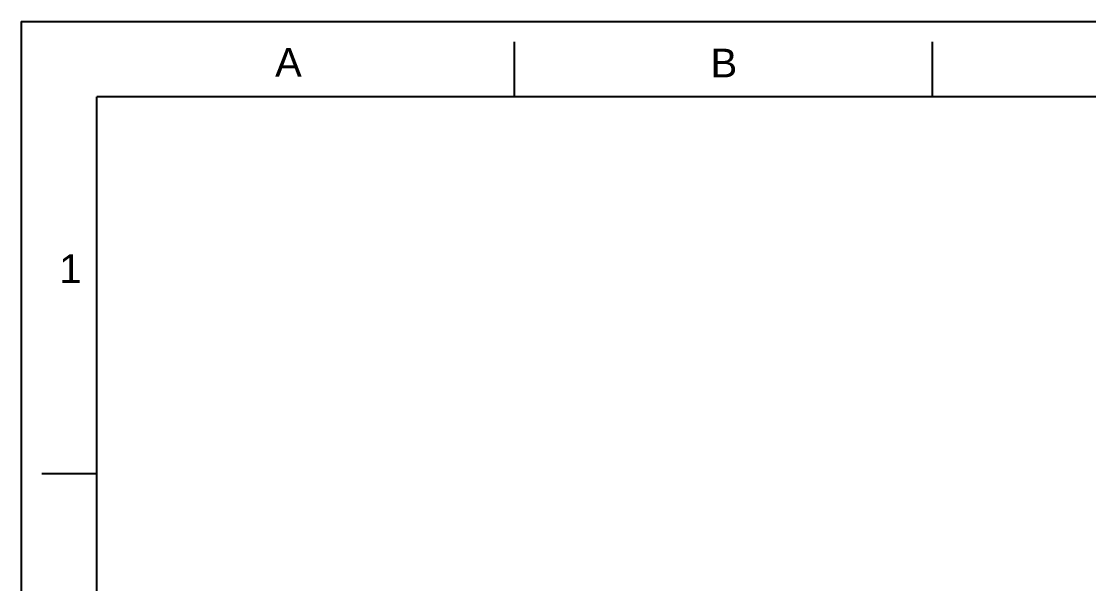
# Model space of a CAD drawing. Header units: millimetres. Extents: x 4210 to 4804, y 1409 to 2249.
# Drawn here: x 4209.8 to 4492.7, y 2100.3 to 2249.4 of the extents above; entities that cross this region are included whole.
import ezdxf

# ---------------------------------------------------------------- set-up
doc = ezdxf.new("R2010")
doc.units = ezdxf.units.MM
doc.styles.get("Standard").update_dxf_attribs({"font": 'arial.ttf'})

msp = doc.modelspace()

# ---------------------------------------------------------------- linework, layer by layer
at = {"color": 7, "linetype": 'Continuous'}
for p, q in [((4209.75, 2249.4), (4803.75, 2249.4)), ((4209.75, 2249.4), (4209.75, 1409.4)), ((4340.55, 2229.4), (4340.55, 2243.94)), ((4451.35, 2229.4), (4451.35, 2243.94)), ((4783.75, 2229.4), (4229.75, 2229.4)), ((4229.75, 2129.4), (4215.22, 2129.4))]:
    msp.add_line(p, q, dxfattribs=at)
at = {"linetype": 'Continuous'}
msp.add_line((4229.75, 1429.4), (4229.75, 2229.4), dxfattribs=at)

# ---------------------------------------------------------------- texts
at = {"char_height": 7.62, "attachment_point": 5}
for s, width, insert in [('A', 10, (4280.57, 2238.51)), ('B', 10, (4396.02, 2238.35)), ('1', 50, (4222.75, 2183.81))]:
    msp.add_mtext_dynamic_manual_height_columns(s, width=width, gutter_width=12.5, heights=[0], dxfattribs=dict(at, insert=insert))

doc.saveas('drawing.dxf')
